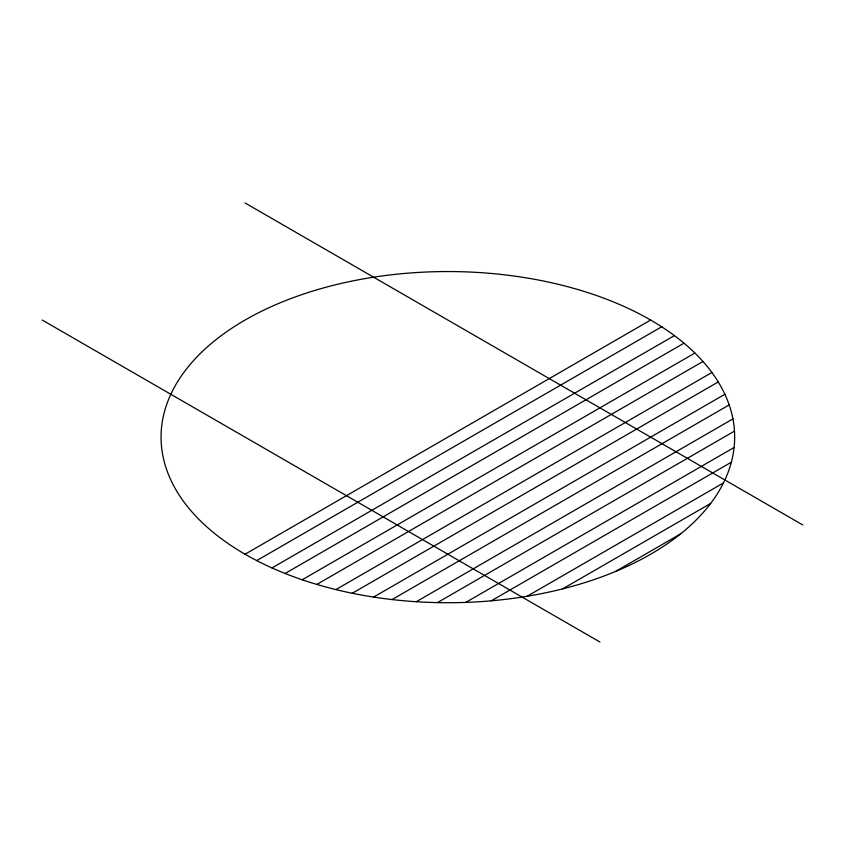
<?xml version="1.0" encoding="UTF-8"?>
<svg xmlns="http://www.w3.org/2000/svg" width="845" height="845" viewBox="0 0 845 845"><rect width="100%" height="100%" fill="white"/><g stroke="black" fill="none" stroke-linecap="round" stroke-linejoin="round"><path stroke-width="1.27" d="M245.05 554.225L650.65 320.054M256.722 560.594L662.005 326.603M271.995 567.935L674.405 335.602M285.103 573.48L684.006 343.176M302.193 579.776L694.907 353.041M316.833 584.434L702.977 361.491M335.898 589.588L711.902 372.497M352.259 593.253L718.25 381.951M373.617 597.077L724.883 394.277M392.048 599.559L729.172 404.913M416.289 601.714L732.911 418.919M437.446 602.612L734.463 431.13M465.806 602.39L734.094 447.501M491.262 600.816L731.347 462.204M527.122 596.274L723.478 482.907M562.633 588.88L710.687 503.409M615.424 571.516L680.605 533.882M245.05 202.969L802.75 524.946M42.25 320.054L599.95 642.031M304.453 580.536A286.804 165.588 0 0 0 734.654 437.14A286.804 165.588 0 0 0 304.453 293.733A286.804 165.588 0 0 0 304.453 580.536"/></g></svg>
